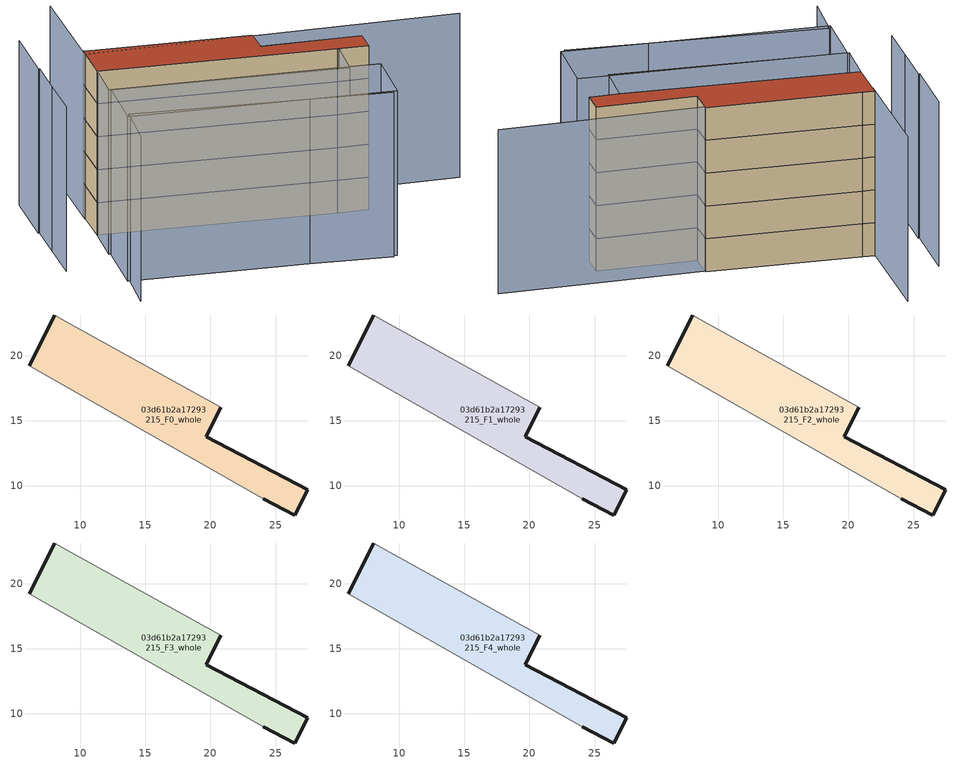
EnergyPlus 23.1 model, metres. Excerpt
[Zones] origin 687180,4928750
03d61b2a17293215_F0_whole
 floor ground (EU_floor_Construction): 20.79,16.04 19.68,13.78 27.48,9.72 26.47,7.77 24.07,9.02 6.07,19.25 8.03,23.13 8.94,22.63 z0
 wall outside (EU_wall_Construction): 24.07,9.02 26.47,7.77 27.48,9.72 19.68,13.78 20.79,16.04 / 8.03,23.13 6.07,19.25 z0:3
 wall adiabatic (EU_wall_Construction): 6.07,19.25 24.07,9.02 / 20.79,16.04 8.94,22.63 8.03,23.13 z0:3
03d61b2a17293215_F1_whole
 floor to 03d61b2a17293215_F0_whole (EU_floor_Construction): 20.79,16.04 19.68,13.78 27.48,9.72 26.47,7.77 24.07,9.02 6.07,19.25 8.03,23.13 8.94,22.63 z3
 wall outside (EU_wall_Construction): 24.07,9.02 26.47,7.77 27.48,9.72 19.68,13.78 20.79,16.04 / 8.03,23.13 6.07,19.25 z3:6
 wall adiabatic (EU_wall_Construction): 6.07,19.25 24.07,9.02 / 20.79,16.04 8.94,22.63 8.03,23.13 z3:6
03d61b2a17293215_F2_whole
 floor to 03d61b2a17293215_F1_whole (EU_floor_Construction): 20.79,16.04 19.68,13.78 27.48,9.72 26.47,7.77 24.07,9.02 6.07,19.25 8.03,23.13 8.94,22.63 z6
 wall outside (EU_wall_Construction): 24.07,9.02 26.47,7.77 27.48,9.72 19.68,13.78 20.79,16.04 / 8.03,23.13 6.07,19.25 z6:9
 wall adiabatic (EU_wall_Construction): 6.07,19.25 24.07,9.02 / 20.79,16.04 8.94,22.63 8.03,23.13 z6:9
03d61b2a17293215_F3_whole
 floor to 03d61b2a17293215_F2_whole (EU_floor_Construction): 20.79,16.04 19.68,13.78 27.48,9.72 26.47,7.77 24.07,9.02 6.07,19.25 8.03,23.13 8.94,22.63 z9
 wall outside (EU_wall_Construction): 24.07,9.02 26.47,7.77 27.48,9.72 19.68,13.78 20.79,16.04 / 8.03,23.13 6.07,19.25 z9:12
 wall adiabatic (EU_wall_Construction): 6.07,19.25 24.07,9.02 / 20.79,16.04 8.94,22.63 8.03,23.13 z9:12
03d61b2a17293215_F4_whole
 floor to 03d61b2a17293215_F3_whole (EU_floor_Construction): 20.79,16.04 19.68,13.78 27.48,9.72 26.47,7.77 24.07,9.02 6.07,19.25 8.03,23.13 8.94,22.63 z12
 wall outside (EU_wall_Construction): 24.07,9.02 26.47,7.77 27.48,9.72 19.68,13.78 20.79,16.04 / 8.03,23.13 6.07,19.25 z12:15
 wall adiabatic (EU_wall_Construction): 6.07,19.25 24.07,9.02 / 20.79,16.04 8.94,22.63 8.03,23.13 z12:15
 roof outside (EU_roof_Construction): 26.47,7.77 27.48,9.72 19.68,13.78 20.79,16.04 8.94,22.63 8.03,23.13 6.07,19.25 24.07,9.02 z15
shading: -0.71,6.56 1.77,10.71 / 1.77,10.71 21.24,-0.93 / 36.74,7.66 7.68,22.57 / 7.68,22.57 12.56,32.08 / 0.98,19.32 -0.97,15.46 / 2.88,22.88 0.84,19.03 / 5.61,28.39 2.73,22.96 / 4.2,15.56 24.57,4.26 / 24.57,4.26 21.7,-0.91 / 21.7,-0.91 1.33,10.39 / 1.33,10.39 4.2,15.56 / 6.07,19.25 24.14,8.98 / 24.14,8.98 22.09,5.37 / 22.09,5.37 4.02,15.64 / 4.02,15.64 6.07,19.25 z0:15
[Building]
EU S2 Campaign: North Axis=0; Terrain=City; Solar Distribution=FullExterior
[Site:Location]
Bologna: Latitude=44.5; Longitude=11.25; Time Zone=1; Elevation=37
[SizingPeriod:WeatherFileDays]
AnnualSizingPeriod: Begin Month=1; Begin Day of Month=1; End Month=12; End Day of Month=31; Day of Week for Start Day=Monday; Use Weather File Daylight Saving Period=No; Use Weather File Rain and Snow Indicators=No
[MATERIAL]
EU_InternalMass_Material: Roughness=MediumRough; Thickness=0.1; Conductivity=1; Density=1800; Specific Heat=900; Thermal Absorptance=0.9; Solar Absorptance=0.7; Visible Absorptance=0.7
[MATERIAL:NOMASS] Roughness=MediumRough; Thermal Absorptance=0.9; Solar Absorptance=0.7; Visible Absorptance=0.7
Name | Thermal Resistance
EU_wall_NoMass | 0.905828
EU_roof_NoMass | 0.37593
EU_floor_NoMass | 0.67114
[CONSTRUCTION]
EU_wall_Construction: EU_wall_NoMass
EU_roof_Construction: EU_roof_NoMass
EU_floor_Construction: EU_floor_NoMass
EU_InternalMass_Construction: EU_InternalMass_Material
[ZONE] Type=1; Multiplier=1; Ceiling Height=autocalculate; Floor Area=autocalculate; Part of Total Floor Area=Yes
Name | Volume
03d61b2a17293215_F0_whole | 249.487
03d61b2a17293215_F1_whole; 03d61b2a17293215_F2_whole; 03d61b2a17293215_F3_whole; 03d61b2a17293215_F4_whole | 249.489
[INTERNALMASS] Construction=EU_InternalMass_Construction; Surface Area=83.1624
Name | Zone or ZoneList
03d61b2a17293215_F0_whole_EU_InternalMass | 03d61b2a17293215_F0_whole
03d61b2a17293215_F1_whole_EU_InternalMass | 03d61b2a17293215_F1_whole
03d61b2a17293215_F2_whole_EU_InternalMass | 03d61b2a17293215_F2_whole
03d61b2a17293215_F3_whole_EU_InternalMass | 03d61b2a17293215_F3_whole
03d61b2a17293215_F4_whole_EU_InternalMass | 03d61b2a17293215_F4_whole
[OTHEREQUIPMENT] Fuel Type=Electricity; Design Level Calculation Method=Watts/Area; Power per Zone Floor Area=1; Fraction Latent=0; Fraction Radiant=0; Fraction Lost=0; Carbon Dioxide Generation Rate=0; EndUse Subcategory=EU_Step8_InternalGains
Name | Zone or ZoneList or Space or SpaceList | Schedule
EU_Step8_InternalGain_03d61b2a17293215_F0_whole_f000 | 03d61b2a17293215_F0_whole | EU_Step8_GainSchedule_03d61b2a17293215_F0_whole_f000
EU_Step8_InternalGain_03d61b2a17293215_F1_whole_f000 | 03d61b2a17293215_F1_whole | EU_Step8_GainSchedule_03d61b2a17293215_F1_whole_f000
EU_Step8_InternalGain_03d61b2a17293215_F2_whole_f000 | 03d61b2a17293215_F2_whole | EU_Step8_GainSchedule_03d61b2a17293215_F2_whole_f000
EU_Step8_InternalGain_03d61b2a17293215_F3_whole_f000 | 03d61b2a17293215_F3_whole | EU_Step8_GainSchedule_03d61b2a17293215_F3_whole_f000
EU_Step8_InternalGain_03d61b2a17293215_F4_whole_f000 | 03d61b2a17293215_F4_whole | EU_Step8_GainSchedule_03d61b2a17293215_F4_whole_f000
[ZONEVENTILATION:DESIGNFLOWRATE] Schedule=EU_AlwaysOn; Design Flow Rate Calculation Method=AirChanges/Hour; Air Changes per Hour=0.73129; Ventilation Type=Natural; Fan Pressure Rise=0; Fan Total Efficiency=1; Constant Term Coefficient=1; Temperature Term Coefficient=0; Velocity Term Coefficient=0; Velocity Squared Term Coefficient=0; Minimum Indoor Temperature=-100; Maximum Indoor Temperature=100; Delta Temperature=-100; Minimum Outdoor Temperature=-100; Maximum Outdoor Temperature=100; Maximum Wind Speed=40
Name | Zone or ZoneList or Space or SpaceList
EU_ConstantAir_03d61b2a17293215_F0_whole | 03d61b2a17293215_F0_whole
EU_ConstantAir_03d61b2a17293215_F1_whole | 03d61b2a17293215_F1_whole
EU_ConstantAir_03d61b2a17293215_F2_whole | 03d61b2a17293215_F2_whole
EU_ConstantAir_03d61b2a17293215_F3_whole | 03d61b2a17293215_F3_whole
EU_ConstantAir_03d61b2a17293215_F4_whole | 03d61b2a17293215_F4_whole
[HVACTEMPLATE:THERMOSTAT] Constant Heating Setpoint=20; Constant Cooling Setpoint=50
EU_HeatOnly_03d61b2a17293215_F0_whole; EU_HeatOnly_03d61b2a17293215_F1_whole; EU_HeatOnly_03d61b2a17293215_F2_whole; EU_HeatOnly_03d61b2a17293215_F3_whole; EU_HeatOnly_03d61b2a17293215_F4_whole
[HVACTEMPLATE:ZONE:IDEALLOADSAIRSYSTEM] System Availability Schedule=EU_AlwaysOn; Maximum Heating Supply Air Temperature=50; Minimum Cooling Supply Air Temperature=13; Maximum Heating Supply Air Humidity Ratio=0.0156; Minimum Cooling Supply Air Humidity Ratio=0.0077; Heating Limit=NoLimit; Cooling Limit=NoLimit; Heating Availability Schedule=EU_AlwaysOn; Cooling Availability Schedule=EU_CoolingOff; Dehumidification Control Type=ConstantSensibleHeatRatio; Cooling Sensible Heat Ratio=0.7; Dehumidification Setpoint=60; Humidification Control Type=None; Humidification Setpoint=30; Outdoor Air Method=None; Outdoor Air Flow Rate per Person=0.00944; Outdoor Air Flow Rate per Zone Floor Area=0; Outdoor Air Flow Rate per Zone=0; Demand Controlled Ventilation Type=None; Outdoor Air Economizer Type=NoEconomizer; Heat Recovery Type=None; Sensible Heat Recovery Effectiveness=0.7; Latent Heat Recovery Effectiveness=0.65
Name | Template Thermostat
03d61b2a17293215_F0_whole | EU_HeatOnly_03d61b2a17293215_F0_whole
03d61b2a17293215_F1_whole | EU_HeatOnly_03d61b2a17293215_F1_whole
03d61b2a17293215_F2_whole | EU_HeatOnly_03d61b2a17293215_F2_whole
03d61b2a17293215_F3_whole | EU_HeatOnly_03d61b2a17293215_F3_whole
03d61b2a17293215_F4_whole | EU_HeatOnly_03d61b2a17293215_F4_whole
[SIZING:ZONE] Zone Cooling Design Supply Air Temperature Input Method=SupplyAirTemperature; Zone Cooling Design Supply Air Temperature=13; Zone Heating Design Supply Air Temperature Input Method=SupplyAirTemperature; Zone Heating Design Supply Air Temperature=50; Zone Cooling Design Supply Air Humidity Ratio=0.008; Zone Heating Design Supply Air Humidity Ratio=0.008; Cooling Design Air Flow Method=DesignDay; Cooling Design Air Flow Rate=0; Cooling Minimum Air Flow per Zone Floor Area=0.000762; Cooling Minimum Air Flow=0; Cooling Minimum Air Flow Fraction=0.2; Heating Design Air Flow Method=DesignDay; Heating Design Air Flow Rate=0; Heating Maximum Air Flow per Zone Floor Area=0.002032; Heating Maximum Air Flow=0.141576; Heating Maximum Air Flow Fraction=0.3; Account for Dedicated Outdoor Air System=No; Dedicated Outdoor Air System Control Strategy=NeutralSupplyAir; Dedicated Outdoor Air Low Setpoint Temperature for Design=autosize; Dedicated Outdoor Air High Setpoint Temperature for Design=autosize; Zone Load Sizing Method=Sensible Load Only No Latent Load; Zone Latent Cooling Design Supply Air Humidity Ratio Input Method=HumidityRatioDifference; Zone Cooling Design Supply Air Humidity Ratio Difference=0.005; Zone Latent Heating Design Supply Air Humidity Ratio Input Method=HumidityRatioDifference; Zone Humidification Design Supply Air Humidity Ratio Difference=0.005
03d61b2a17293215_F0_whole; 03d61b2a17293215_F1_whole; 03d61b2a17293215_F2_whole; 03d61b2a17293215_F3_whole; 03d61b2a17293215_F4_whole
[SCHEDULE:CONSTANT]
Name | Hourly Value
EU_AlwaysOn | 1
EU_CoolingOff | 0
[SCHEDULE:FILE] Column Number=1; Rows to Skip at Top=0; Number of Hours of Data=8760; Column Separator=Comma; Interpolate to Timestep=No; Minutes per Item=60; Adjust Schedule for Daylight Savings=Yes
Name | File
EU_Step8_GainSchedule_03d61b2a17293215_F0_whole_f000 | ../../schedules/03d61b2a17293215/03d61b2a17293215_F0_whole_f000_gain.csv
EU_Step8_GainSchedule_03d61b2a17293215_F1_whole_f000 | ../../schedules/03d61b2a17293215/03d61b2a17293215_F1_whole_f000_gain.csv
EU_Step8_GainSchedule_03d61b2a17293215_F2_whole_f000 | ../../schedules/03d61b2a17293215/03d61b2a17293215_F2_whole_f000_gain.csv
EU_Step8_GainSchedule_03d61b2a17293215_F3_whole_f000 | ../../schedules/03d61b2a17293215/03d61b2a17293215_F3_whole_f000_gain.csv
EU_Step8_GainSchedule_03d61b2a17293215_F4_whole_f000 | ../../schedules/03d61b2a17293215/03d61b2a17293215_F4_whole_f000_gain.csv
